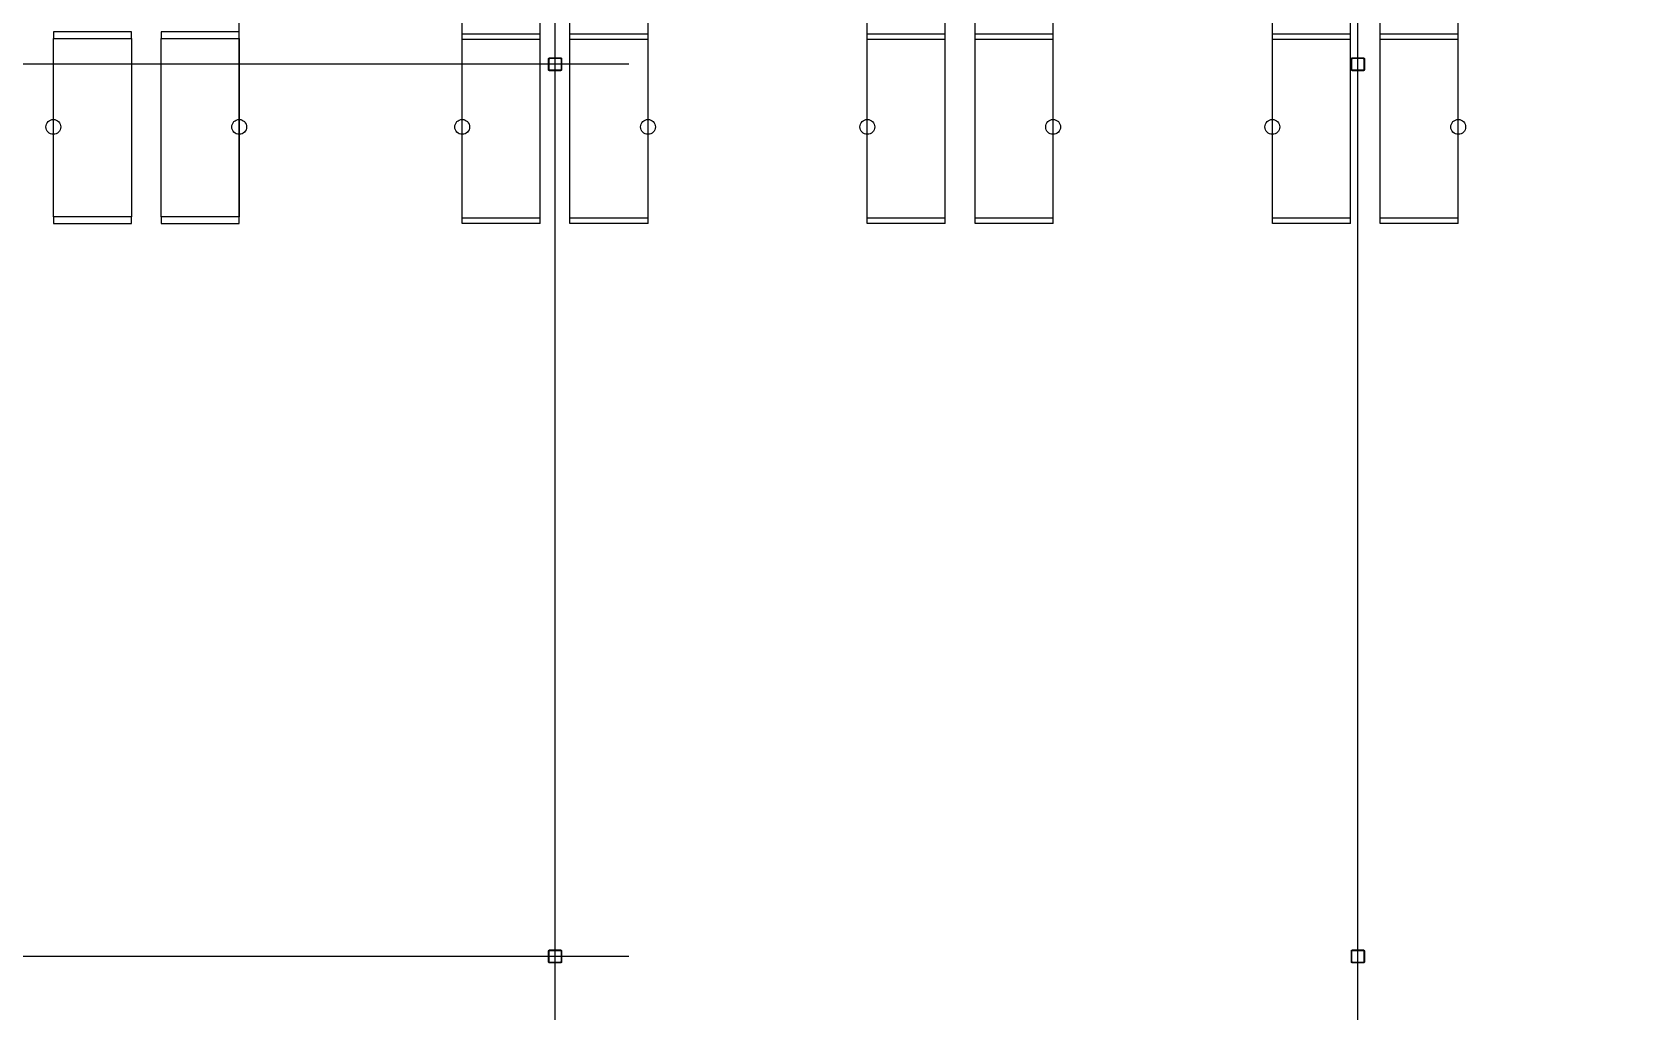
# Model space of a CAD drawing. Header units: millimetres. Extents: x 626570 to 643256, y 6233 to 11343.
# Drawn here: x 630702 to 631563, y 7497 to 8024 of the extents above; entities that cross this region are included whole.
import ezdxf

# ---------------------------------------------------------------- set-up
doc = ezdxf.new("R2010")
doc.units = ezdxf.units.MM
doc.header["$LTSCALE"] = 4000
doc.header["$MEASUREMENT"] = 0
doc.linetypes.add('DASHDOT', pattern=[1, 0.5, -0.25, 0, -0.25])
doc.layers.get('0').update_dxf_attribs({"linetype": 'CONTINUOUS'})
for name, color, linetype in [('BEAMS', 170, 'CONTINUOUS'), ('FRAMES', 170, 'CONTINUOUS'), ('LIGHTS', 50, 'CONTINUOUS'), ('MASTERFOUNDATION_1', 4, 'DASHDOT'), ('MASTERFOUNDATION_25', 7, 'CONTINUOUS'), ('RACK', 170, 'CONTINUOUS')]:
    doc.layers.add(name, color=color, linetype=linetype)
doc.styles.get("Standard").update_dxf_attribs({"font": 'simplex.shx'})

# ---------------------------------------------------------------- blocks, each defined once
blk = doc.blocks.new('R96X42')
for p, q in [((0, 0), (0, 42)), ((0, 42), (3, 42)), ((3, 42), (3, 0)), ((3, 42), (99, 42)), ((3, 42), (3, 0)), ((99, 0), (99, 42)), ((99, 0), (99, 42)), ((99, 42), (102, 42)), ((102, 42), (102, 0)), ((0, 0), (3, 0)), ((3, 0), (99, 0)), ((99, 0), (102, 0))]:
    blk.add_line(p, q)
at = {"width": 0.9, "flags": 1}
blk.add_attdef('RACK_TYPE', (18.2, 8.88), '', height=2, dxfattribs=at)

msp = doc.modelspace()

# ---------------------------------------------------------------- linework, layer by layer
at = {"layer": 'BEAMS', "linetype": 'Continuous'}
for p, q in [((630713.82, 7924.47), (630713.82, 8020.47)), ((630755.82, 8020.47), (630755.82, 7924.47)), ((630771.82, 7924.47), (630771.82, 8020.47)), ((630813.82, 8020.47), (630813.82, 7924.47))]:
    msp.add_line(p, q, dxfattribs=at)
at = {"layer": 'FRAMES', "linetype": 'Continuous', "flags": 128}
for points in [[(630713.82, 8020.47), (630755.82, 8020.47), (630755.82, 8023.97), (630713.82, 8023.97), (630713.82, 8020.47)], [(630771.82, 8020.47), (630813.82, 8020.47), (630813.82, 8023.97), (630771.82, 8023.97), (630771.82, 8020.47)], [(630713.82, 7920.97), (630755.82, 7920.97), (630755.82, 7924.47), (630713.82, 7924.47), (630713.82, 7920.97)], [(630771.82, 7920.97), (630813.82, 7920.97), (630813.82, 7924.47), (630771.82, 7924.47), (630771.82, 7920.97)]]:
    msp.add_lwpolyline(points, close=True, dxfattribs=at)
at = {"layer": 'LIGHTS'}
for centre in [(630713.82, 7972.91), (630813.82, 7972.91), (630933.82, 7972.91), (631033.82, 7972.91), (631151.82, 7972.91), (631251.82, 7972.91), (631369.82, 7972.91), (631469.82, 7972.91)]:
    msp.add_circle(centre, 3.99, dxfattribs=at)
at = {"layer": 'MASTERFOUNDATION_1', "linetype": 'DASHDOT'}
for p, q in [((630983.82, 6627.53), (630983.82, 11123.23)), ((631415.83, 6627.53), (631415.83, 11123.23)), ((643023.86, 8006.61), (626795.24, 8006.61)), ((643023.86, 7526.61), (626795.24, 7526.61)), ((643023.86, 7526.61), (626795.24, 7526.61))]:
    msp.add_line(p, q, dxfattribs=at)
at = {"layer": 'MASTERFOUNDATION_25', "linetype": 'Continuous', "flags": 128}
for points in [[(630980.94, 8010.11), (630986.7, 8010.11), (630986.72, 8010.11), (630986.75, 8010.11), (630986.77, 8010.1), (630986.79, 8010.1), (630986.81, 8010.1), (630986.83, 8010.09), (630986.85, 8010.09), (630986.87, 8010.08), (630986.89, 8010.08), (630986.91, 8010.07), (630986.93, 8010.06), (630986.95, 8010.05), (630986.97, 8010.05), (630986.99, 8010.04), (630987.01, 8010.02), (630987.03, 8010.01), (630987.05, 8010), (630987.07, 8009.99), (630987.08, 8009.98), (630987.1, 8009.96), (630987.12, 8009.95), (630987.13, 8009.93), (630987.15, 8009.92), (630987.16, 8009.9), (630987.18, 8009.89), (630987.19, 8009.87), (630987.2, 8009.85), (630987.22, 8009.83), (630987.23, 8009.82), (630987.24, 8009.8), (630987.25, 8009.78), (630987.26, 8009.76), (630987.27, 8009.74), (630987.28, 8009.72), (630987.29, 8009.7), (630987.29, 8009.68), (630987.3, 8009.66), (630987.3, 8009.64), (630987.31, 8009.62), (630987.31, 8009.59), (630987.32, 8009.57), (630987.32, 8009.55), (630987.32, 8009.53), (630987.32, 8009.51), (630987.32, 8009.49), (630987.32, 8003.73), (630987.32, 8003.71), (630987.32, 8003.69), (630987.32, 8003.66), (630987.32, 8003.64), (630987.31, 8003.62), (630987.31, 8003.6), (630987.3, 8003.58), (630987.3, 8003.56), (630987.29, 8003.54), (630987.29, 8003.52), (630987.28, 8003.5), (630987.27, 8003.48), (630987.26, 8003.46), (630987.25, 8003.44), (630987.24, 8003.42), (630987.23, 8003.4), (630987.22, 8003.38), (630987.2, 8003.36), (630987.19, 8003.35), (630987.18, 8003.33), (630987.16, 8003.31), (630987.15, 8003.3), (630987.13, 8003.28), (630987.12, 8003.27), (630987.1, 8003.25), (630987.08, 8003.24), (630987.07, 8003.23), (630987.05, 8003.21), (630987.03, 8003.2), (630987.01, 8003.19), (630986.99, 8003.18), (630986.97, 8003.17), (630986.95, 8003.16), (630986.93, 8003.15), (630986.91, 8003.15), (630986.89, 8003.14), (630986.87, 8003.13), (630986.85, 8003.13), (630986.83, 8003.12), (630986.81, 8003.12), (630986.79, 8003.11), (630986.77, 8003.11), (630986.75, 8003.11), (630986.72, 8003.11), (630986.7, 8003.11), (630980.94, 8003.11), (630980.92, 8003.11), (630980.9, 8003.11), (630980.88, 8003.11), (630980.86, 8003.11), (630980.84, 8003.12), (630980.82, 8003.12), (630980.79, 8003.13), (630980.77, 8003.13), (630980.75, 8003.14), (630980.73, 8003.15), (630980.71, 8003.15), (630980.69, 8003.16), (630980.67, 8003.17), (630980.65, 8003.18), (630980.63, 8003.19), (630980.62, 8003.2), (630980.6, 8003.21), (630980.58, 8003.23), (630980.56, 8003.24), (630980.55, 8003.25), (630980.53, 8003.27), (630980.51, 8003.28), (630980.5, 8003.3), (630980.48, 8003.31), (630980.47, 8003.33), (630980.46, 8003.35), (630980.44, 8003.36), (630980.43, 8003.38), (630980.42, 8003.4), (630980.41, 8003.42), (630980.4, 8003.44), (630980.39, 8003.46), (630980.38, 8003.48), (630980.37, 8003.5), (630980.36, 8003.52), (630980.35, 8003.54), (630980.35, 8003.56), (630980.34, 8003.58), (630980.34, 8003.6), (630980.33, 8003.62), (630980.33, 8003.64), (630980.33, 8003.66), (630980.32, 8003.69), (630980.32, 8003.71), (630980.32, 8003.73), (630980.32, 8009.49), (630980.32, 8009.51), (630980.32, 8009.53), (630980.33, 8009.55), (630980.33, 8009.57), (630980.33, 8009.59), (630980.34, 8009.62), (630980.34, 8009.64), (630980.35, 8009.66), (630980.35, 8009.68), (630980.36, 8009.7), (630980.37, 8009.72), (630980.38, 8009.74), (630980.39, 8009.76), (630980.4, 8009.78), (630980.41, 8009.8), (630980.42, 8009.82), (630980.43, 8009.83), (630980.44, 8009.85), (630980.46, 8009.87), (630980.47, 8009.89), (630980.48, 8009.9), (630980.5, 8009.92), (630980.51, 8009.93), (630980.53, 8009.95), (630980.55, 8009.96), (630980.56, 8009.98), (630980.58, 8009.99), (630980.6, 8010), (630980.62, 8010.01), (630980.63, 8010.02), (630980.65, 8010.04), (630980.67, 8010.05), (630980.69, 8010.05), (630980.71, 8010.06), (630980.73, 8010.07), (630980.75, 8010.08), (630980.77, 8010.08), (630980.79, 8010.09), (630980.82, 8010.09), (630980.84, 8010.1), (630980.86, 8010.1), (630980.88, 8010.1), (630980.9, 8010.11), (630980.92, 8010.11), (630980.94, 8010.11)], [(630980.94, 8009.8), (630986.7, 8009.8), (630986.71, 8009.8), (630986.72, 8009.79), (630986.73, 8009.79), (630986.74, 8009.79), (630986.76, 8009.79), (630986.77, 8009.79), (630986.78, 8009.79), (630986.79, 8009.78), (630986.8, 8009.78), (630986.81, 8009.78), (630986.82, 8009.77), (630986.83, 8009.77), (630986.84, 8009.76), (630986.85, 8009.76), (630986.86, 8009.75), (630986.87, 8009.75), (630986.87, 8009.74), (630986.88, 8009.74), (630986.89, 8009.73), (630986.9, 8009.72), (630986.91, 8009.72), (630986.92, 8009.71), (630986.92, 8009.7), (630986.93, 8009.69), (630986.94, 8009.69), (630986.94, 8009.68), (630986.95, 8009.67), (630986.96, 8009.66), (630986.96, 8009.65), (630986.97, 8009.64), (630986.97, 8009.63), (630986.98, 8009.62), (630986.98, 8009.61), (630986.99, 8009.6), (630986.99, 8009.59), (630987, 8009.58), (630987, 8009.57), (630987, 8009.56), (630987, 8009.55), (630987.01, 8009.54), (630987.01, 8009.53), (630987.01, 8009.52), (630987.01, 8009.51), (630987.01, 8009.5), (630987.01, 8009.49), (630987.01, 8003.73), (630987.01, 8003.72), (630987.01, 8003.71), (630987.01, 8003.7), (630987.01, 8003.69), (630987.01, 8003.68), (630987, 8003.67), (630987, 8003.66), (630987, 8003.64), (630987, 8003.63), (630986.99, 8003.62), (630986.99, 8003.61), (630986.98, 8003.6), (630986.98, 8003.59), (630986.97, 8003.58), (630986.97, 8003.58), (630986.96, 8003.57), (630986.96, 8003.56), (630986.95, 8003.55), (630986.94, 8003.54), (630986.94, 8003.53), (630986.93, 8003.52), (630986.92, 8003.52), (630986.92, 8003.51), (630986.91, 8003.5), (630986.9, 8003.49), (630986.89, 8003.49), (630986.88, 8003.48), (630986.87, 8003.47), (630986.87, 8003.47), (630986.86, 8003.46), (630986.85, 8003.46), (630986.84, 8003.45), (630986.83, 8003.45), (630986.82, 8003.44), (630986.81, 8003.44), (630986.8, 8003.44), (630986.79, 8003.43), (630986.78, 8003.43), (630986.77, 8003.43), (630986.76, 8003.43), (630986.74, 8003.42), (630986.73, 8003.42), (630986.72, 8003.42), (630986.71, 8003.42), (630986.7, 8003.42), (630980.94, 8003.42), (630980.93, 8003.42), (630980.92, 8003.42), (630980.91, 8003.42), (630980.9, 8003.42), (630980.89, 8003.43), (630980.88, 8003.43), (630980.87, 8003.43), (630980.86, 8003.43), (630980.85, 8003.44), (630980.84, 8003.44), (630980.83, 8003.44), (630980.82, 8003.45), (630980.81, 8003.45), (630980.8, 8003.46), (630980.79, 8003.46), (630980.78, 8003.47), (630980.77, 8003.47), (630980.76, 8003.48), (630980.75, 8003.49), (630980.75, 8003.49), (630980.74, 8003.5), (630980.73, 8003.51), (630980.72, 8003.52), (630980.72, 8003.52), (630980.71, 8003.53), (630980.7, 8003.54), (630980.7, 8003.55), (630980.69, 8003.56), (630980.68, 8003.57), (630980.68, 8003.58), (630980.67, 8003.58), (630980.67, 8003.59), (630980.66, 8003.6), (630980.66, 8003.61), (630980.65, 8003.62), (630980.65, 8003.63), (630980.65, 8003.64), (630980.65, 8003.66), (630980.64, 8003.67), (630980.64, 8003.68), (630980.64, 8003.69), (630980.64, 8003.7), (630980.64, 8003.71), (630980.64, 8003.72), (630980.64, 8003.73), (630980.64, 8009.49), (630980.64, 8009.5), (630980.64, 8009.51), (630980.64, 8009.52), (630980.64, 8009.53), (630980.64, 8009.54), (630980.64, 8009.55), (630980.65, 8009.56), (630980.65, 8009.57), (630980.65, 8009.58), (630980.65, 8009.59), (630980.66, 8009.6), (630980.66, 8009.61), (630980.67, 8009.62), (630980.67, 8009.63), (630980.68, 8009.64), (630980.68, 8009.65), (630980.69, 8009.66), (630980.7, 8009.67), (630980.7, 8009.68), (630980.71, 8009.69), (630980.72, 8009.69), (630980.72, 8009.7), (630980.73, 8009.71), (630980.74, 8009.72), (630980.75, 8009.72), (630980.75, 8009.73), (630980.76, 8009.74), (630980.77, 8009.74), (630980.78, 8009.75), (630980.79, 8009.75), (630980.8, 8009.76), (630980.81, 8009.76), (630980.82, 8009.77), (630980.83, 8009.77), (630980.84, 8009.78), (630980.85, 8009.78), (630980.86, 8009.78), (630980.87, 8009.79), (630980.88, 8009.79), (630980.89, 8009.79), (630980.9, 8009.79), (630980.91, 8009.79), (630980.92, 8009.79), (630980.93, 8009.8), (630980.94, 8009.8)], [(631412.95, 8010.11), (631418.71, 8010.11), (631418.73, 8010.11), (631418.75, 8010.11), (631418.77, 8010.1), (631418.8, 8010.1), (631418.82, 8010.1), (631418.84, 8010.09), (631418.86, 8010.09), (631418.88, 8010.08), (631418.9, 8010.08), (631418.92, 8010.07), (631418.94, 8010.06), (631418.96, 8010.05), (631418.98, 8010.05), (631419, 8010.04), (631419.02, 8010.02), (631419.04, 8010.01), (631419.06, 8010), (631419.07, 8009.99), (631419.09, 8009.98), (631419.11, 8009.96), (631419.13, 8009.95), (631419.14, 8009.93), (631419.16, 8009.92), (631419.17, 8009.9), (631419.19, 8009.89), (631419.2, 8009.87), (631419.21, 8009.85), (631419.22, 8009.83), (631419.24, 8009.82), (631419.25, 8009.8), (631419.26, 8009.78), (631419.27, 8009.76), (631419.28, 8009.74), (631419.29, 8009.72), (631419.29, 8009.7), (631419.3, 8009.68), (631419.31, 8009.66), (631419.31, 8009.64), (631419.32, 8009.62), (631419.32, 8009.59), (631419.33, 8009.57), (631419.33, 8009.55), (631419.33, 8009.53), (631419.33, 8009.51), (631419.33, 8009.49), (631419.33, 8003.73), (631419.33, 8003.71), (631419.33, 8003.69), (631419.33, 8003.66), (631419.33, 8003.64), (631419.32, 8003.62), (631419.32, 8003.6), (631419.31, 8003.58), (631419.31, 8003.56), (631419.3, 8003.54), (631419.29, 8003.52), (631419.29, 8003.5), (631419.28, 8003.48), (631419.27, 8003.46), (631419.26, 8003.44), (631419.25, 8003.42), (631419.24, 8003.4), (631419.22, 8003.38), (631419.21, 8003.36), (631419.2, 8003.35), (631419.19, 8003.33), (631419.17, 8003.31), (631419.16, 8003.3), (631419.14, 8003.28), (631419.13, 8003.27), (631419.11, 8003.25), (631419.09, 8003.24), (631419.07, 8003.23), (631419.06, 8003.21), (631419.04, 8003.2), (631419.02, 8003.19), (631419, 8003.18), (631418.98, 8003.17), (631418.96, 8003.16), (631418.94, 8003.15), (631418.92, 8003.15), (631418.9, 8003.14), (631418.88, 8003.13), (631418.86, 8003.13), (631418.84, 8003.12), (631418.82, 8003.12), (631418.8, 8003.11), (631418.77, 8003.11), (631418.75, 8003.11), (631418.73, 8003.11), (631418.71, 8003.11), (631412.95, 8003.11), (631412.93, 8003.11), (631412.91, 8003.11), (631412.89, 8003.11), (631412.87, 8003.11), (631412.84, 8003.12), (631412.82, 8003.12), (631412.8, 8003.13), (631412.78, 8003.13), (631412.76, 8003.14), (631412.74, 8003.15), (631412.72, 8003.15), (631412.7, 8003.16), (631412.68, 8003.17), (631412.66, 8003.18), (631412.64, 8003.19), (631412.62, 8003.2), (631412.61, 8003.21), (631412.59, 8003.23), (631412.57, 8003.24), (631412.55, 8003.25), (631412.54, 8003.27), (631412.52, 8003.28), (631412.51, 8003.3), (631412.49, 8003.31), (631412.48, 8003.33), (631412.46, 8003.35), (631412.45, 8003.36), (631412.44, 8003.38), (631412.43, 8003.4), (631412.41, 8003.42), (631412.4, 8003.44), (631412.39, 8003.46), (631412.38, 8003.48), (631412.38, 8003.5), (631412.37, 8003.52), (631412.36, 8003.54), (631412.36, 8003.56), (631412.35, 8003.58), (631412.34, 8003.6), (631412.34, 8003.62), (631412.34, 8003.64), (631412.33, 8003.66), (631412.33, 8003.69), (631412.33, 8003.71), (631412.33, 8003.73), (631412.33, 8009.49), (631412.33, 8009.51), (631412.33, 8009.53), (631412.33, 8009.55), (631412.34, 8009.57), (631412.34, 8009.59), (631412.34, 8009.62), (631412.35, 8009.64), (631412.36, 8009.66), (631412.36, 8009.68), (631412.37, 8009.7), (631412.38, 8009.72), (631412.38, 8009.74), (631412.39, 8009.76), (631412.4, 8009.78), (631412.41, 8009.8), (631412.43, 8009.82), (631412.44, 8009.83), (631412.45, 8009.85), (631412.46, 8009.87), (631412.48, 8009.89), (631412.49, 8009.9), (631412.51, 8009.92), (631412.52, 8009.93), (631412.54, 8009.95), (631412.55, 8009.96), (631412.57, 8009.98), (631412.59, 8009.99), (631412.61, 8010), (631412.62, 8010.01), (631412.64, 8010.02), (631412.66, 8010.04), (631412.68, 8010.05), (631412.7, 8010.05), (631412.72, 8010.06), (631412.74, 8010.07), (631412.76, 8010.08), (631412.78, 8010.08), (631412.8, 8010.09), (631412.82, 8010.09), (631412.84, 8010.1), (631412.87, 8010.1), (631412.89, 8010.1), (631412.91, 8010.11), (631412.93, 8010.11), (631412.95, 8010.11)], [(631412.95, 8009.8), (631418.71, 8009.8), (631418.72, 8009.8), (631418.73, 8009.79), (631418.74, 8009.79), (631418.75, 8009.79), (631418.76, 8009.79), (631418.77, 8009.79), (631418.78, 8009.79), (631418.79, 8009.78), (631418.81, 8009.78), (631418.82, 8009.78), (631418.83, 8009.77), (631418.84, 8009.77), (631418.84, 8009.76), (631418.85, 8009.76), (631418.86, 8009.75), (631418.87, 8009.75), (631418.88, 8009.74), (631418.89, 8009.74), (631418.9, 8009.73), (631418.91, 8009.72), (631418.92, 8009.72), (631418.92, 8009.71), (631418.93, 8009.7), (631418.94, 8009.69), (631418.95, 8009.69), (631418.95, 8009.68), (631418.96, 8009.67), (631418.97, 8009.66), (631418.97, 8009.65), (631418.98, 8009.64), (631418.98, 8009.63), (631418.99, 8009.62), (631418.99, 8009.61), (631419, 8009.6), (631419, 8009.59), (631419, 8009.58), (631419.01, 8009.57), (631419.01, 8009.56), (631419.01, 8009.55), (631419.01, 8009.54), (631419.02, 8009.53), (631419.02, 8009.52), (631419.02, 8009.51), (631419.02, 8009.5), (631419.02, 8009.49), (631419.02, 8003.73), (631419.02, 8003.72), (631419.02, 8003.71), (631419.02, 8003.7), (631419.02, 8003.69), (631419.01, 8003.68), (631419.01, 8003.67), (631419.01, 8003.66), (631419.01, 8003.64), (631419, 8003.63), (631419, 8003.62), (631419, 8003.61), (631418.99, 8003.6), (631418.99, 8003.59), (631418.98, 8003.58), (631418.98, 8003.58), (631418.97, 8003.57), (631418.97, 8003.56), (631418.96, 8003.55), (631418.95, 8003.54), (631418.95, 8003.53), (631418.94, 8003.52), (631418.93, 8003.52), (631418.92, 8003.51), (631418.92, 8003.5), (631418.91, 8003.49), (631418.9, 8003.49), (631418.89, 8003.48), (631418.88, 8003.47), (631418.87, 8003.47), (631418.86, 8003.46), (631418.85, 8003.46), (631418.84, 8003.45), (631418.84, 8003.45), (631418.83, 8003.44), (631418.82, 8003.44), (631418.81, 8003.44), (631418.79, 8003.43), (631418.78, 8003.43), (631418.77, 8003.43), (631418.76, 8003.43), (631418.75, 8003.42), (631418.74, 8003.42), (631418.73, 8003.42), (631418.72, 8003.42), (631418.71, 8003.42), (631412.95, 8003.42), (631412.94, 8003.42), (631412.93, 8003.42), (631412.92, 8003.42), (631412.91, 8003.42), (631412.9, 8003.43), (631412.89, 8003.43), (631412.88, 8003.43), (631412.87, 8003.43), (631412.86, 8003.44), (631412.85, 8003.44), (631412.84, 8003.44), (631412.83, 8003.45), (631412.82, 8003.45), (631412.81, 8003.46), (631412.8, 8003.46), (631412.79, 8003.47), (631412.78, 8003.47), (631412.77, 8003.48), (631412.76, 8003.49), (631412.75, 8003.49), (631412.75, 8003.5), (631412.74, 8003.51), (631412.73, 8003.52), (631412.72, 8003.52), (631412.72, 8003.53), (631412.71, 8003.54), (631412.7, 8003.55), (631412.7, 8003.56), (631412.69, 8003.57), (631412.69, 8003.58), (631412.68, 8003.58), (631412.68, 8003.59), (631412.67, 8003.6), (631412.67, 8003.61), (631412.66, 8003.62), (631412.66, 8003.63), (631412.66, 8003.64), (631412.65, 8003.66), (631412.65, 8003.67), (631412.65, 8003.68), (631412.65, 8003.69), (631412.65, 8003.7), (631412.64, 8003.71), (631412.64, 8003.72), (631412.64, 8003.73), (631412.64, 8009.49), (631412.64, 8009.5), (631412.64, 8009.51), (631412.65, 8009.52), (631412.65, 8009.53), (631412.65, 8009.54), (631412.65, 8009.55), (631412.65, 8009.56), (631412.66, 8009.57), (631412.66, 8009.58), (631412.66, 8009.59), (631412.67, 8009.6), (631412.67, 8009.61), (631412.68, 8009.62), (631412.68, 8009.63), (631412.69, 8009.64), (631412.69, 8009.65), (631412.7, 8009.66), (631412.7, 8009.67), (631412.71, 8009.68), (631412.72, 8009.69), (631412.72, 8009.69), (631412.73, 8009.7), (631412.74, 8009.71), (631412.75, 8009.72), (631412.75, 8009.72), (631412.76, 8009.73), (631412.77, 8009.74), (631412.78, 8009.74), (631412.79, 8009.75), (631412.8, 8009.75), (631412.81, 8009.76), (631412.82, 8009.76), (631412.83, 8009.77), (631412.84, 8009.77), (631412.85, 8009.78), (631412.86, 8009.78), (631412.87, 8009.78), (631412.88, 8009.79), (631412.89, 8009.79), (631412.9, 8009.79), (631412.91, 8009.79), (631412.92, 8009.79), (631412.93, 8009.79), (631412.94, 8009.8), (631412.95, 8009.8)], [(630980.94, 7530.11), (630986.7, 7530.11), (630986.72, 7530.11), (630986.75, 7530.11), (630986.77, 7530.1), (630986.79, 7530.1), (630986.81, 7530.1), (630986.83, 7530.09), (630986.85, 7530.09), (630986.87, 7530.08), (630986.89, 7530.08), (630986.91, 7530.07), (630986.93, 7530.06), (630986.95, 7530.05), (630986.97, 7530.05), (630986.99, 7530.04), (630987.01, 7530.02), (630987.03, 7530.01), (630987.05, 7530), (630987.07, 7529.99), (630987.08, 7529.98), (630987.1, 7529.96), (630987.12, 7529.95), (630987.13, 7529.93), (630987.15, 7529.92), (630987.16, 7529.9), (630987.18, 7529.89), (630987.19, 7529.87), (630987.2, 7529.85), (630987.22, 7529.83), (630987.23, 7529.82), (630987.24, 7529.8), (630987.25, 7529.78), (630987.26, 7529.76), (630987.27, 7529.74), (630987.28, 7529.72), (630987.29, 7529.7), (630987.29, 7529.68), (630987.3, 7529.66), (630987.3, 7529.64), (630987.31, 7529.62), (630987.31, 7529.59), (630987.32, 7529.57), (630987.32, 7529.55), (630987.32, 7529.53), (630987.32, 7529.51), (630987.32, 7529.49), (630987.32, 7523.73), (630987.32, 7523.71), (630987.32, 7523.69), (630987.32, 7523.66), (630987.32, 7523.64), (630987.31, 7523.62), (630987.31, 7523.6), (630987.3, 7523.58), (630987.3, 7523.56), (630987.29, 7523.54), (630987.29, 7523.52), (630987.28, 7523.5), (630987.27, 7523.48), (630987.26, 7523.46), (630987.25, 7523.44), (630987.24, 7523.42), (630987.23, 7523.4), (630987.22, 7523.38), (630987.2, 7523.36), (630987.19, 7523.35), (630987.18, 7523.33), (630987.16, 7523.31), (630987.15, 7523.3), (630987.13, 7523.28), (630987.12, 7523.27), (630987.1, 7523.25), (630987.08, 7523.24), (630987.07, 7523.23), (630987.05, 7523.21), (630987.03, 7523.2), (630987.01, 7523.19), (630986.99, 7523.18), (630986.97, 7523.17), (630986.95, 7523.16), (630986.93, 7523.15), (630986.91, 7523.15), (630986.89, 7523.14), (630986.87, 7523.13), (630986.85, 7523.13), (630986.83, 7523.12), (630986.81, 7523.12), (630986.79, 7523.11), (630986.77, 7523.11), (630986.75, 7523.11), (630986.72, 7523.11), (630986.7, 7523.11), (630980.94, 7523.11), (630980.92, 7523.11), (630980.9, 7523.11), (630980.88, 7523.11), (630980.86, 7523.11), (630980.84, 7523.12), (630980.82, 7523.12), (630980.79, 7523.13), (630980.77, 7523.13), (630980.75, 7523.14), (630980.73, 7523.15), (630980.71, 7523.15), (630980.69, 7523.16), (630980.67, 7523.17), (630980.65, 7523.18), (630980.63, 7523.19), (630980.62, 7523.2), (630980.6, 7523.21), (630980.58, 7523.23), (630980.56, 7523.24), (630980.55, 7523.25), (630980.53, 7523.27), (630980.51, 7523.28), (630980.5, 7523.3), (630980.48, 7523.31), (630980.47, 7523.33), (630980.46, 7523.35), (630980.44, 7523.36), (630980.43, 7523.38), (630980.42, 7523.4), (630980.41, 7523.42), (630980.4, 7523.44), (630980.39, 7523.46), (630980.38, 7523.48), (630980.37, 7523.5), (630980.36, 7523.52), (630980.35, 7523.54), (630980.35, 7523.56), (630980.34, 7523.58), (630980.34, 7523.6), (630980.33, 7523.62), (630980.33, 7523.64), (630980.33, 7523.66), (630980.32, 7523.69), (630980.32, 7523.71), (630980.32, 7523.73), (630980.32, 7529.49), (630980.32, 7529.51), (630980.32, 7529.53), (630980.33, 7529.55), (630980.33, 7529.57), (630980.33, 7529.59), (630980.34, 7529.62), (630980.34, 7529.64), (630980.35, 7529.66), (630980.35, 7529.68), (630980.36, 7529.7), (630980.37, 7529.72), (630980.38, 7529.74), (630980.39, 7529.76), (630980.4, 7529.78), (630980.41, 7529.8), (630980.42, 7529.82), (630980.43, 7529.83), (630980.44, 7529.85), (630980.46, 7529.87), (630980.47, 7529.89), (630980.48, 7529.9), (630980.5, 7529.92), (630980.51, 7529.93), (630980.53, 7529.95), (630980.55, 7529.96), (630980.56, 7529.98), (630980.58, 7529.99), (630980.6, 7530), (630980.62, 7530.01), (630980.63, 7530.02), (630980.65, 7530.04), (630980.67, 7530.05), (630980.69, 7530.05), (630980.71, 7530.06), (630980.73, 7530.07), (630980.75, 7530.08), (630980.77, 7530.08), (630980.79, 7530.09), (630980.82, 7530.09), (630980.84, 7530.1), (630980.86, 7530.1), (630980.88, 7530.1), (630980.9, 7530.11), (630980.92, 7530.11), (630980.94, 7530.11)], [(630980.94, 7529.8), (630986.7, 7529.8), (630986.71, 7529.8), (630986.72, 7529.79), (630986.73, 7529.79), (630986.74, 7529.79), (630986.76, 7529.79), (630986.77, 7529.79), (630986.78, 7529.79), (630986.79, 7529.78), (630986.8, 7529.78), (630986.81, 7529.78), (630986.82, 7529.77), (630986.83, 7529.77), (630986.84, 7529.76), (630986.85, 7529.76), (630986.86, 7529.75), (630986.87, 7529.75), (630986.87, 7529.74), (630986.88, 7529.74), (630986.89, 7529.73), (630986.9, 7529.72), (630986.91, 7529.72), (630986.92, 7529.71), (630986.92, 7529.7), (630986.93, 7529.69), (630986.94, 7529.68), (630986.94, 7529.68), (630986.95, 7529.67), (630986.96, 7529.66), (630986.96, 7529.65), (630986.97, 7529.64), (630986.97, 7529.63), (630986.98, 7529.62), (630986.98, 7529.61), (630986.99, 7529.6), (630986.99, 7529.59), (630987, 7529.58), (630987, 7529.57), (630987, 7529.56), (630987, 7529.55), (630987.01, 7529.54), (630987.01, 7529.53), (630987.01, 7529.52), (630987.01, 7529.51), (630987.01, 7529.5), (630987.01, 7529.49), (630987.01, 7523.73), (630987.01, 7523.72), (630987.01, 7523.71), (630987.01, 7523.7), (630987.01, 7523.69), (630987.01, 7523.68), (630987, 7523.67), (630987, 7523.66), (630987, 7523.64), (630987, 7523.63), (630986.99, 7523.62), (630986.99, 7523.61), (630986.98, 7523.6), (630986.98, 7523.59), (630986.97, 7523.58), (630986.97, 7523.58), (630986.96, 7523.57), (630986.96, 7523.56), (630986.95, 7523.55), (630986.94, 7523.54), (630986.94, 7523.53), (630986.93, 7523.52), (630986.92, 7523.52), (630986.92, 7523.51), (630986.91, 7523.5), (630986.9, 7523.49), (630986.89, 7523.49), (630986.88, 7523.48), (630986.87, 7523.47), (630986.87, 7523.47), (630986.86, 7523.46), (630986.85, 7523.46), (630986.84, 7523.45), (630986.83, 7523.45), (630986.82, 7523.44), (630986.81, 7523.44), (630986.8, 7523.44), (630986.79, 7523.43), (630986.78, 7523.43), (630986.77, 7523.43), (630986.76, 7523.43), (630986.74, 7523.42), (630986.73, 7523.42), (630986.72, 7523.42), (630986.71, 7523.42), (630986.7, 7523.42), (630980.94, 7523.42), (630980.93, 7523.42), (630980.92, 7523.42), (630980.91, 7523.42), (630980.9, 7523.42), (630980.89, 7523.43), (630980.88, 7523.43), (630980.87, 7523.43), (630980.86, 7523.43), (630980.85, 7523.44), (630980.84, 7523.44), (630980.83, 7523.44), (630980.82, 7523.45), (630980.81, 7523.45), (630980.8, 7523.46), (630980.79, 7523.46), (630980.78, 7523.47), (630980.77, 7523.47), (630980.76, 7523.48), (630980.75, 7523.49), (630980.75, 7523.49), (630980.74, 7523.5), (630980.73, 7523.51), (630980.72, 7523.52), (630980.72, 7523.52), (630980.71, 7523.53), (630980.7, 7523.54), (630980.7, 7523.55), (630980.69, 7523.56), (630980.68, 7523.57), (630980.68, 7523.58), (630980.67, 7523.58), (630980.67, 7523.59), (630980.66, 7523.6), (630980.66, 7523.61), (630980.65, 7523.62), (630980.65, 7523.63), (630980.65, 7523.64), (630980.65, 7523.66), (630980.64, 7523.67), (630980.64, 7523.68), (630980.64, 7523.69), (630980.64, 7523.7), (630980.64, 7523.71), (630980.64, 7523.72), (630980.64, 7523.73), (630980.64, 7529.49), (630980.64, 7529.5), (630980.64, 7529.51), (630980.64, 7529.52), (630980.64, 7529.53), (630980.64, 7529.54), (630980.64, 7529.55), (630980.65, 7529.56), (630980.65, 7529.57), (630980.65, 7529.58), (630980.65, 7529.59), (630980.66, 7529.6), (630980.66, 7529.61), (630980.67, 7529.62), (630980.67, 7529.63), (630980.68, 7529.64), (630980.68, 7529.65), (630980.69, 7529.66), (630980.7, 7529.67), (630980.7, 7529.68), (630980.71, 7529.68), (630980.72, 7529.69), (630980.72, 7529.7), (630980.73, 7529.71), (630980.74, 7529.72), (630980.75, 7529.72), (630980.75, 7529.73), (630980.76, 7529.74), (630980.77, 7529.74), (630980.78, 7529.75), (630980.79, 7529.75), (630980.8, 7529.76), (630980.81, 7529.76), (630980.82, 7529.77), (630980.83, 7529.77), (630980.84, 7529.78), (630980.85, 7529.78), (630980.86, 7529.78), (630980.87, 7529.79), (630980.88, 7529.79), (630980.89, 7529.79), (630980.9, 7529.79), (630980.91, 7529.79), (630980.92, 7529.79), (630980.93, 7529.8), (630980.94, 7529.8)], [(631412.95, 7530.11), (631418.71, 7530.11), (631418.73, 7530.11), (631418.75, 7530.11), (631418.77, 7530.1), (631418.8, 7530.1), (631418.82, 7530.1), (631418.84, 7530.09), (631418.86, 7530.09), (631418.88, 7530.08), (631418.9, 7530.08), (631418.92, 7530.07), (631418.94, 7530.06), (631418.96, 7530.05), (631418.98, 7530.05), (631419, 7530.04), (631419.02, 7530.02), (631419.04, 7530.01), (631419.06, 7530), (631419.07, 7529.99), (631419.09, 7529.98), (631419.11, 7529.96), (631419.13, 7529.95), (631419.14, 7529.93), (631419.16, 7529.92), (631419.17, 7529.9), (631419.19, 7529.89), (631419.2, 7529.87), (631419.21, 7529.85), (631419.22, 7529.83), (631419.24, 7529.82), (631419.25, 7529.8), (631419.26, 7529.78), (631419.27, 7529.76), (631419.28, 7529.74), (631419.29, 7529.72), (631419.29, 7529.7), (631419.3, 7529.68), (631419.31, 7529.66), (631419.31, 7529.64), (631419.32, 7529.62), (631419.32, 7529.59), (631419.33, 7529.57), (631419.33, 7529.55), (631419.33, 7529.53), (631419.33, 7529.51), (631419.33, 7529.49), (631419.33, 7523.73), (631419.33, 7523.71), (631419.33, 7523.69), (631419.33, 7523.66), (631419.33, 7523.64), (631419.32, 7523.62), (631419.32, 7523.6), (631419.31, 7523.58), (631419.31, 7523.56), (631419.3, 7523.54), (631419.29, 7523.52), (631419.29, 7523.5), (631419.28, 7523.48), (631419.27, 7523.46), (631419.26, 7523.44), (631419.25, 7523.42), (631419.24, 7523.4), (631419.22, 7523.38), (631419.21, 7523.36), (631419.2, 7523.35), (631419.19, 7523.33), (631419.17, 7523.31), (631419.16, 7523.3), (631419.14, 7523.28), (631419.13, 7523.27), (631419.11, 7523.25), (631419.09, 7523.24), (631419.07, 7523.23), (631419.06, 7523.21), (631419.04, 7523.2), (631419.02, 7523.19), (631419, 7523.18), (631418.98, 7523.17), (631418.96, 7523.16), (631418.94, 7523.15), (631418.92, 7523.15), (631418.9, 7523.14), (631418.88, 7523.13), (631418.86, 7523.13), (631418.84, 7523.12), (631418.82, 7523.12), (631418.8, 7523.11), (631418.77, 7523.11), (631418.75, 7523.11), (631418.73, 7523.11), (631418.71, 7523.11), (631412.95, 7523.11), (631412.93, 7523.11), (631412.91, 7523.11), (631412.89, 7523.11), (631412.87, 7523.11), (631412.84, 7523.12), (631412.82, 7523.12), (631412.8, 7523.13), (631412.78, 7523.13), (631412.76, 7523.14), (631412.74, 7523.15), (631412.72, 7523.15), (631412.7, 7523.16), (631412.68, 7523.17), (631412.66, 7523.18), (631412.64, 7523.19), (631412.62, 7523.2), (631412.61, 7523.21), (631412.59, 7523.23), (631412.57, 7523.24), (631412.55, 7523.25), (631412.54, 7523.27), (631412.52, 7523.28), (631412.51, 7523.3), (631412.49, 7523.31), (631412.48, 7523.33), (631412.46, 7523.35), (631412.45, 7523.36), (631412.44, 7523.38), (631412.43, 7523.4), (631412.41, 7523.42), (631412.4, 7523.44), (631412.39, 7523.46), (631412.38, 7523.48), (631412.38, 7523.5), (631412.37, 7523.52), (631412.36, 7523.54), (631412.36, 7523.56), (631412.35, 7523.58), (631412.34, 7523.6), (631412.34, 7523.62), (631412.34, 7523.64), (631412.33, 7523.66), (631412.33, 7523.69), (631412.33, 7523.71), (631412.33, 7523.73), (631412.33, 7529.49), (631412.33, 7529.51), (631412.33, 7529.53), (631412.33, 7529.55), (631412.34, 7529.57), (631412.34, 7529.59), (631412.34, 7529.62), (631412.35, 7529.64), (631412.36, 7529.66), (631412.36, 7529.68), (631412.37, 7529.7), (631412.38, 7529.72), (631412.38, 7529.74), (631412.39, 7529.76), (631412.4, 7529.78), (631412.41, 7529.8), (631412.43, 7529.82), (631412.44, 7529.83), (631412.45, 7529.85), (631412.46, 7529.87), (631412.48, 7529.89), (631412.49, 7529.9), (631412.51, 7529.92), (631412.52, 7529.93), (631412.54, 7529.95), (631412.55, 7529.96), (631412.57, 7529.98), (631412.59, 7529.99), (631412.61, 7530), (631412.62, 7530.01), (631412.64, 7530.02), (631412.66, 7530.04), (631412.68, 7530.05), (631412.7, 7530.05), (631412.72, 7530.06), (631412.74, 7530.07), (631412.76, 7530.08), (631412.78, 7530.08), (631412.8, 7530.09), (631412.82, 7530.09), (631412.84, 7530.1), (631412.87, 7530.1), (631412.89, 7530.1), (631412.91, 7530.11), (631412.93, 7530.11), (631412.95, 7530.11)], [(631412.95, 7529.8), (631418.71, 7529.8), (631418.72, 7529.8), (631418.73, 7529.79), (631418.74, 7529.79), (631418.75, 7529.79), (631418.76, 7529.79), (631418.77, 7529.79), (631418.78, 7529.79), (631418.79, 7529.78), (631418.81, 7529.78), (631418.82, 7529.78), (631418.83, 7529.77), (631418.84, 7529.77), (631418.84, 7529.76), (631418.85, 7529.76), (631418.86, 7529.75), (631418.87, 7529.75), (631418.88, 7529.74), (631418.89, 7529.74), (631418.9, 7529.73), (631418.91, 7529.72), (631418.92, 7529.72), (631418.92, 7529.71), (631418.93, 7529.7), (631418.94, 7529.69), (631418.95, 7529.68), (631418.95, 7529.68), (631418.96, 7529.67), (631418.97, 7529.66), (631418.97, 7529.65), (631418.98, 7529.64), (631418.98, 7529.63), (631418.99, 7529.62), (631418.99, 7529.61), (631419, 7529.6), (631419, 7529.59), (631419, 7529.58), (631419.01, 7529.57), (631419.01, 7529.56), (631419.01, 7529.55), (631419.01, 7529.54), (631419.02, 7529.53), (631419.02, 7529.52), (631419.02, 7529.51), (631419.02, 7529.5), (631419.02, 7529.49), (631419.02, 7523.73), (631419.02, 7523.72), (631419.02, 7523.71), (631419.02, 7523.7), (631419.02, 7523.69), (631419.01, 7523.68), (631419.01, 7523.67), (631419.01, 7523.66), (631419.01, 7523.64), (631419, 7523.63), (631419, 7523.62), (631419, 7523.61), (631418.99, 7523.6), (631418.99, 7523.59), (631418.98, 7523.58), (631418.98, 7523.58), (631418.97, 7523.57), (631418.97, 7523.56), (631418.96, 7523.55), (631418.95, 7523.54), (631418.95, 7523.53), (631418.94, 7523.52), (631418.93, 7523.52), (631418.92, 7523.51), (631418.92, 7523.5), (631418.91, 7523.49), (631418.9, 7523.49), (631418.89, 7523.48), (631418.88, 7523.47), (631418.87, 7523.47), (631418.86, 7523.46), (631418.85, 7523.46), (631418.84, 7523.45), (631418.84, 7523.45), (631418.83, 7523.44), (631418.82, 7523.44), (631418.81, 7523.44), (631418.79, 7523.43), (631418.78, 7523.43), (631418.77, 7523.43), (631418.76, 7523.43), (631418.75, 7523.42), (631418.74, 7523.42), (631418.73, 7523.42), (631418.72, 7523.42), (631418.71, 7523.42), (631412.95, 7523.42), (631412.94, 7523.42), (631412.93, 7523.42), (631412.92, 7523.42), (631412.91, 7523.42), (631412.9, 7523.43), (631412.89, 7523.43), (631412.88, 7523.43), (631412.87, 7523.43), (631412.86, 7523.44), (631412.85, 7523.44), (631412.84, 7523.44), (631412.83, 7523.45), (631412.82, 7523.45), (631412.81, 7523.46), (631412.8, 7523.46), (631412.79, 7523.47), (631412.78, 7523.47), (631412.77, 7523.48), (631412.76, 7523.49), (631412.75, 7523.49), (631412.75, 7523.5), (631412.74, 7523.51), (631412.73, 7523.52), (631412.72, 7523.52), (631412.72, 7523.53), (631412.71, 7523.54), (631412.7, 7523.55), (631412.7, 7523.56), (631412.69, 7523.57), (631412.69, 7523.58), (631412.68, 7523.58), (631412.68, 7523.59), (631412.67, 7523.6), (631412.67, 7523.61), (631412.66, 7523.62), (631412.66, 7523.63), (631412.66, 7523.64), (631412.65, 7523.66), (631412.65, 7523.67), (631412.65, 7523.68), (631412.65, 7523.69), (631412.65, 7523.7), (631412.64, 7523.71), (631412.64, 7523.72), (631412.64, 7523.73), (631412.64, 7529.49), (631412.64, 7529.5), (631412.64, 7529.51), (631412.65, 7529.52), (631412.65, 7529.53), (631412.65, 7529.54), (631412.65, 7529.55), (631412.65, 7529.56), (631412.66, 7529.57), (631412.66, 7529.58), (631412.66, 7529.59), (631412.67, 7529.6), (631412.67, 7529.61), (631412.68, 7529.62), (631412.68, 7529.63), (631412.69, 7529.64), (631412.69, 7529.65), (631412.7, 7529.66), (631412.7, 7529.67), (631412.71, 7529.68), (631412.72, 7529.68), (631412.72, 7529.69), (631412.73, 7529.7), (631412.74, 7529.71), (631412.75, 7529.72), (631412.75, 7529.72), (631412.76, 7529.73), (631412.77, 7529.74), (631412.78, 7529.74), (631412.79, 7529.75), (631412.8, 7529.75), (631412.81, 7529.76), (631412.82, 7529.76), (631412.83, 7529.77), (631412.84, 7529.77), (631412.85, 7529.78), (631412.86, 7529.78), (631412.87, 7529.78), (631412.88, 7529.79), (631412.89, 7529.79), (631412.9, 7529.79), (631412.91, 7529.79), (631412.92, 7529.79), (631412.93, 7529.79), (631412.94, 7529.8), (631412.95, 7529.8)]]:
    msp.add_lwpolyline(points, close=True, dxfattribs=at)
at = {"layer": 'RACK'}
msp.add_line((630813.82, 7920.97), (630813.82, 10641.97), dxfattribs=at)

# ---------------------------------------------------------------- block references
at = {"layer": 'RACK', "rotation": 90}
for p in [(630975.82, 8019.97), (631033.82, 8019.97), (631193.82, 8019.97), (631251.82, 8019.97), (631411.82, 8019.97), (631469.82, 8019.97), (630975.82, 7920.97), (631033.82, 7920.97), (631193.82, 7920.97), (631251.82, 7920.97), (631411.82, 7920.97), (631469.82, 7920.97)]:
    msp.add_blockref('R96X42', p, dxfattribs=at)

doc.saveas('drawing.dxf')
